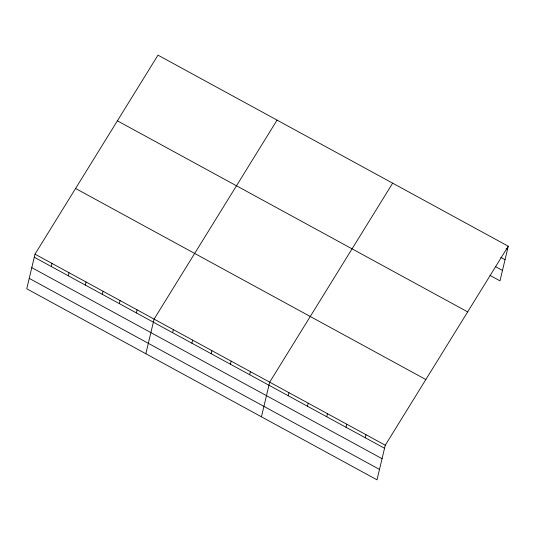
<?xml version="1.0" encoding="UTF-8"?>
<svg xmlns="http://www.w3.org/2000/svg" width="535" height="535" viewBox="0 0 535 535"><rect width="100%" height="100%" fill="white"/><g stroke="black" fill="none" stroke-linecap="round" stroke-linejoin="round"><path stroke-width="0.8" d="M35.002 254.152L26.75 288.786L377.021 479.848L385.267 445.214L508.25 246.214L157.979 55.152L35.002 254.152L385.267 445.214M51.286 266.497L52.015 263.427M68.299 275.779L69.028 272.71M85.312 285.061L86.041 281.992M102.325 294.337L103.054 291.267M119.338 303.619L120.067 300.55M136.351 312.901L137.08 309.832M145.841 353.749L154.093 319.114L277.07 120.114M172.624 332.69L173.36 329.62M191.891 343.196L192.62 340.126M211.158 353.709L211.887 350.639M230.418 364.215L231.153 361.145M249.684 374.721L250.413 371.651M261.428 416.798L269.68 382.164L392.663 183.164M288.218 395.739L288.947 392.67M307.478 406.246L308.213 403.176M326.745 416.758L327.474 413.689M346.011 427.264L346.74 424.195M365.271 437.77L366.007 434.701M508.25 246.214L499.998 280.848L490.006 275.405M506.09 248.507L507.521 249.283M500.753 257.368L505.04 259.702M495.343 266.544L502.479 270.436M117.399 120.823L467.664 311.885M75.582 188.48L425.853 379.542M34.267 257.221L384.538 448.283M31.786 267.634L382.057 458.696M29.231 278.367L379.502 469.429"/></g></svg>
